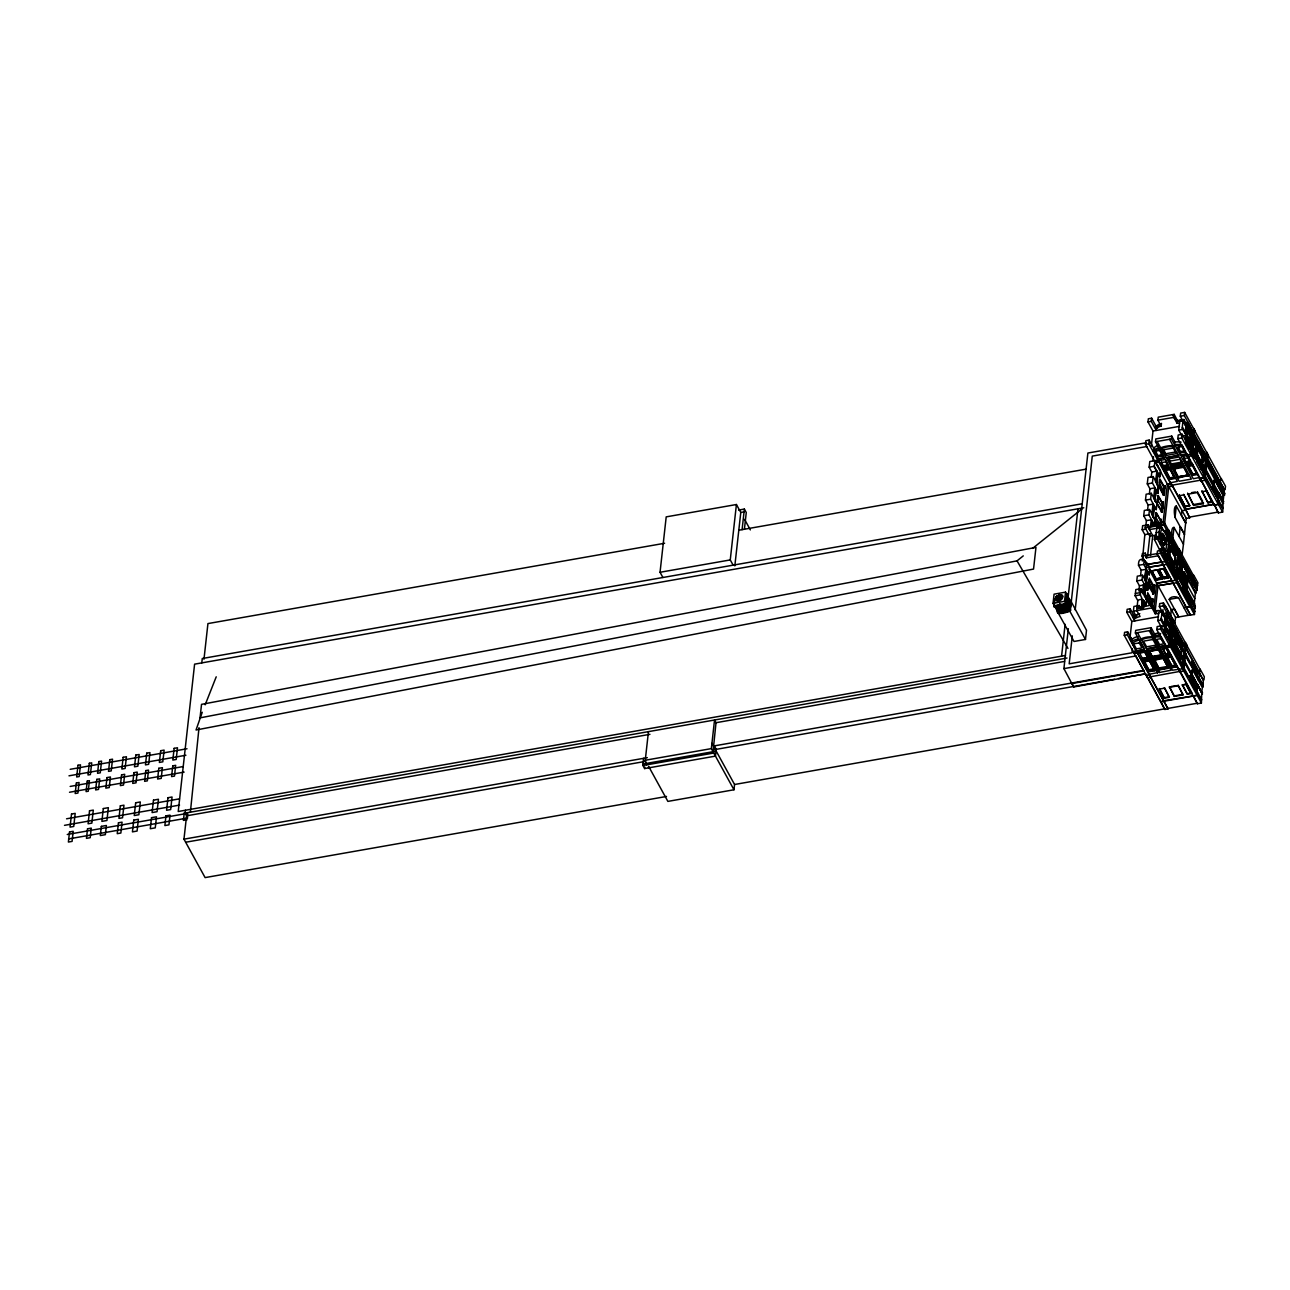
<?xml version="1.0" encoding="UTF-8"?>
<svg xmlns="http://www.w3.org/2000/svg" width="1290" height="1290" viewBox="0 0 1290 1290"><rect width="100%" height="100%" fill="white"/><g stroke="black" fill="none" stroke-linecap="round" stroke-linejoin="round"><path stroke-width="1.5" d="M1163.499 539.881L1162.838 535.334L1163.532 540.091M648.483 767.889L648.644 766.389L667.881 801.396L733.978 789.77L713.757 753.038L714.305 745.894L716.208 749.345L715.45 756.117L644.629 768.566L642.952 765.486L643.484 758.343M1184.01 422.991L1187.784 422.33A17.189 5.434 80 0 0 1186.913 425.249L1186.768 426.522M190.372 812.2L199.015 727.689M184.276 812.652L183.422 820.392L187.098 819.747M666.495 796.462L205.11 877.603L183.97 839.161L186.566 815.828L185.083 813.119L185.405 810.249M201.788 662.899L202.272 658.513L1082.197 503.761M203.981 659.222L207.932 623.586L664.608 543.267M187.324 817.812L187.743 813.926M662.915 577.501L660.045 572.276L666.204 516.871L736.413 504.519L740.783 512.452L734.832 565.875M646.79 764.825L645.258 760.245L648.451 731.64M644.629 768.566L644.807 767.066M733.139 565.149L730.253 559.925L736.413 504.519M711.354 748.619L714.531 720.014L716.014 722.706L713.048 751.699L711.354 748.619L645.258 760.245M742.089 529.642L744.362 509.066L738.573 510.098M744.427 529.142L746.265 512.517L744.362 509.066M733.978 789.77L734.558 784.497L715.321 749.506L1114.608 679.282M1054.365 605.72L1053.059 603.349L1054.075 594.174L1065.54 592.158L1066.846 594.529M1065.766 604.155L1067.523 594.013L1066.653 604.494L1053.995 606.719L1054.607 598.479M1053.995 606.719L1054.656 600.753M1056.075 606.106L1058.977 611.637L1060.815 611.315L1058.058 605.3M1057.51 612.734C1090.066 603.107 1051.576 621.522 1057.945 608.896M1058.171 609.219L1057.736 613.121L1058.348 609.074M1146.278 442.76L1087.889 453.032L1070.232 611.154L1058.123 613.282L1058.542 609.541M1058.364 613.234L1074.022 641.469L1085.487 639.453L1086.503 630.278L1071.264 601.785M1058.977 611.637L1056.22 605.623L1056.123 606.461L1057.977 606.139M1057.994 609.59L1059.364 608.283M1060.815 611.315L1059.009 607.026M1061.251 607.945L1061.122 609.041L1062.46 608.799L1060.67 604.22M1062.073 605.381L1062.17 604.542L1059.445 605.026L1062.17 610.976L1064.895 610.493L1062.073 605.381L1059.348 605.849L1062.17 610.976M1053.801 605.816L1065.814 603.704L1064.524 601.334L1065.54 592.158M1068.168 609.928L1065.459 603.978L1068.168 609.928L1066.33 610.251L1063.379 604.817M1065.411 607.219L1065.282 608.316L1066.765 606.977M1066.024 604.607L1069.426 610.251L1057.961 612.266L1054.607 606.155M1066.266 602.317L1067.765 594.464M1066.653 604.494L1067.523 594.013M1066.33 610.251L1063.605 604.301M1061.573 656.159L1065.121 624.296M1067.62 602.075L1067.717 601.253M1067.991 598.415L1077.956 508.808M1066.25 597.754L1069.845 604.317L1068.991 604.478L1069.152 603.043L1067.33 603.365M1054.962 605.8L1057.832 611.025L1069.297 609.009L1066.572 602.349M1069.378 610.638L1070.442 601.076L1067.088 594.964M1069.829 611.218L1085.487 639.453M1070.055 609.186L1070.877 601.85M1069.99 610.96L1071.216 600.495L1067.62 601.124M1150.277 659.432L1157.501 672.816L1150.277 659.432L1141.973 661.093L1168.031 708.903L1164.918 709.452L1145.746 673.799L1073.667 686.99L1063.911 668.623L1068.346 628.698M1072.296 635.873L1069.184 663.834L1131.991 652.788L1132.427 648.87M1075.183 609.912L1092.275 456.112L1146.842 446.517M1073.667 686.99L1071.829 683.023M1164.918 709.452L1124.251 635.325L1124.59 632.342L1127.637 631.81L1131.927 639.614L1131.636 642.081L1141.521 660.287L1149.809 658.835L1145.472 650.708L1134.071 653.417L1133.217 651.611L1136.248 651.079M1130.008 637.808L1131.83 621.425L1126.815 612.315L1127.154 609.315L1130.185 608.783L1134.894 617.346A11.675 7.53 6.3 0 1 1136.039 616.362M1158.952 460.756L1158.839 461.804L1155.308 462.417L1145.488 444.341L1145.891 440.68L1149.197 440.1L1153.76 448.404L1153.47 451.016L1163.548 469.608L1170.159 468.254L1163.548 469.608M1151.325 446.05L1153.002 431.021L1147.987 421.911L1148.342 418.782L1151.631 418.202L1157.001 427.974M1168.031 708.903L1127.299 634.793L1127.637 631.81M1134.861 620.893L1129.863 611.766L1130.185 608.783M1158.839 461.804L1158.065 459.159L1164.483 457.837L1157.856 458.998L1157.743 460.046L1148.777 443.76L1149.197 440.1M1156.292 430.441L1151.277 421.33L1151.631 418.202M1142.311 561.005L1144.843 534.624L1142.182 529.771L1142.634 525.691L1148.423 524.901L1149.438 529.61L1161.597 527.465M1145.746 526.578L1146.407 520.628L1143.73 515.774L1144.327 510.437L1149.487 509.534L1155.163 519.854C1154.953 534.512 1152.196 514.452 1152.196 526.304L1152.486 522.369M1147.568 510.131L1148.148 504.987L1145.472 500.133L1146.133 494.231L1151.277 493.328L1160.79 510.469M1149.374 493.925L1149.938 488.749L1147.278 483.895L1147.987 477.477L1153.147 476.574L1162.854 493.989M1151.228 477.171L1151.809 472.011L1149.148 467.157L1149.761 461.53L1157.952 460.191M1136.071 616.104L1133.394 611.25L1133.926 606.445L1139.167 605.526L1141.053 608.961M1138.86 590.965L1139.441 585.773L1136.764 580.919L1137.296 576.195L1142.521 575.275L1148.213 585.596C1147.665 602.14 1142.618 568.793 1143.053 593.851M1140.57 575.598L1141.166 570.164L1138.506 565.31C1137.941 552.765 1150.164 563.133 1149.938 569.987L1149.019 574.792L1146.004 569.309L1144.794 580.194L1149.422 588.192M1130.556 640.727L1130.895 637.744M1133.12 617.7L1133.458 614.717M1146.649 564.568L1142.069 556.071L1142.327 553.684L1145.278 553.152L1146.294 557.877L1158.452 555.732L1190.525 615.185L1157.13 553.813L1157.452 551.024L1160.79 550.427L1165.386 558.796L1165.063 561.65L1160.484 553.216L1160.79 550.427M1156.227 535.044L1149.809 536.172L1145.214 527.803L1145.472 525.417M1153.083 460.578L1153.502 456.708M1136.99 607.735L1137.796 600.543M1164.451 458.031L1155.501 441.744L1155.808 438.939L1171.755 436.133L1175.013 442.067L1174.722 444.679A11.481 7.401 6.3 0 1 1182.027 445.098L1186.042 452.419M1155.921 429.78A9.256 5.966 6.3 0 1 1161.161 426.103L1157.904 420.169L1158.243 417.17L1174.174 414.364L1177.786 421.314A9.014 5.821 6.3 0 1 1181.672 421.25M1133.184 651.821L1144.343 649.338L1135.394 633.051L1135.684 630.391L1151.115 627.682L1154.518 633.874L1154.244 636.341A11.126 7.079 6.2 0 1 1160.919 636.438L1192.395 693.697M1140.038 592.658L1140.473 588.756L1143.311 593.577L1144.311 584.596M1154.566 525.207L1148.89 514.871L1149.487 509.534M1154.227 506.712L1153.067 517.032L1154.227 506.712L1156.308 509.55L1150.632 499.214L1151.277 493.328M1156.017 490.49L1154.873 500.826L1156.017 490.49L1158.114 493.328L1152.421 482.992L1153.147 476.574M1159.968 476.639L1154.292 466.303L1154.921 460.611L1160.613 470.866L1159.968 476.639L1157.872 473.801L1156.743 484.072L1157.872 473.801M1138.812 608.719L1139.167 605.526M1140.344 594.835L1141.037 588.659L1135.813 589.578L1135.119 595.754L1140.344 594.835C1150.47 618.507 1146.246 594.142 1137.78 600.608L1135.119 595.69M1147.681 590.32L1142.005 580L1142.521 575.275M1149.422 574.711L1143.73 564.391L1144.262 559.667M1157.178 441.454L1166.128 457.74L1178.496 455.37L1166.128 457.74M1134.071 653.417L1137.135 652.692M1146.294 557.877L1145.278 553.152M1150.535 555.555L1152.744 535.64L1148.164 527.288L1148.423 524.901M1155.308 462.417L1158.613 461.643L1170.659 483.557L1170.772 482.508M1137.474 632.681L1146.439 648.967L1158.194 646.709L1146.439 648.967M1136.232 651.273L1144.343 649.338M1161.161 426.103L1161.468 423.362M1158.194 455.435L1162.435 454.693L1162.29 456.128L1158.033 456.87L1155.888 451.242M1141.473 608.719L1142.472 599.721M1144.053 584.951L1144.681 585.66M1150.358 527.707L1151.228 519.773L1154.244 525.256L1155.163 519.854M1154.84 519.918L1151.825 514.436L1152.97 504.132L1155.985 509.598M1156.308 509.55L1156.953 503.664L1153.631 498.23L1154.776 487.91L1157.791 493.377M1158.501 486.959L1155.485 481.476L1156.953 471.156M1141.553 608.622L1142.295 601.285M1147.584 556.071L1150.067 533.77M1157.582 465.464L1157.678 466.19M1162.29 456.128L1159.355 449.081L1161.677 453.29M1146.923 564.52L1146.407 569.245L1141.166 570.164M1158.613 461.643L1158.743 460.611L1165.322 459.45L1169.304 466.932L1162.709 468.093M1143.327 608.267L1144.182 600.576M1139.522 652.853L1144.778 652.24L1147.729 657.626L1142.44 658.545L1139.522 652.853L1144.811 651.918L1147.729 657.626M1157.84 499.117L1156.63 502.906L1162.419 511.84M1157.63 493.409L1158.339 486.991L1156.743 484.072M1159.484 476.719L1159.92 472.866M1149.471 605.042L1146.149 598.995L1146.487 595.899L1151.47 604.978M1147.278 590.401L1148.213 585.596M1148.148 581.661L1147.761 585.176L1153.55 594.11L1154.631 585.096L1153.55 584.886C1151.164 597.528 1154.534 596.222 1154.421 584.725M1149.019 574.792L1149.938 569.987M1159.517 523.934L1155.372 516.371L1155.775 512.694L1161.323 521.66L1156.34 512.598L1155.518 519.951L1157.178 522.966M1158.114 493.328L1158.339 486.991M1164.08 491.925L1159.097 482.847L1159.484 479.267L1164.483 488.346M1146.036 605.171L1146.713 598.979L1141.037 588.659M1157.42 502.761L1158.243 495.473L1163.225 504.551L1157.436 495.618M1151.18 606.397L1147.02 598.85L1147.713 592.658L1152.696 601.737L1151.664 601.914L1147.503 594.351M1148.552 585.031L1149.342 578.001L1154.324 587.079L1153.212 587.273L1149.051 579.71M1164.37 552.233L1161.048 552.652L1154.389 539.397L1154.647 537.027L1157.598 536.511L1158.968 538.994A21.398 6.756 80 0 1 1160.274 527.207L1159.146 522.627L1156.195 523.143L1157.323 527.723A21.398 6.756 80 0 0 1155.953 537.091M1151.712 570.938L1157.195 569.664L1162.145 579.065L1156.711 580.016L1151.712 570.938L1157.162 569.987L1162.145 579.065M1167.74 466.045L1165.628 460.707L1167.74 466.045L1163.499 466.787L1161.371 461.465M1142.44 658.545L1147.761 657.287M1166.225 453.645L1176.561 451.822L1176.351 453.645L1166.031 455.467L1163.919 449.436M1162.532 548.315L1157.34 538.881L1157.598 536.511M1145.472 650.708L1149.809 658.835M1144.343 661.835L1149.455 660.432L1154.76 670.719L1149.713 671.606L1144.343 661.835L1149.39 660.948L1154.76 670.719M1135.942 655.949L1143.795 670.865L1071.764 683.539M1159.92 524.998L1161.258 519.402L1161.048 523.418M1161.387 511.808L1163.209 501.794L1162.322 512.066L1161.387 511.808L1162.322 512.066M1164.193 495.166L1163.274 494.925L1164.289 485.75L1165.209 485.991L1164.241 495.408L1159.258 486.33L1160.049 479.171L1165.031 488.249M1169.514 439.277L1178.463 455.563M1151.196 605.929L1151.954 599.108L1152.841 598.963L1151.986 607.88L1155.243 613.814A10.288 6.644 6.3 0 1 1158.839 613.572M1160.339 523.547L1160.532 519.531M1161.597 512.194L1162.484 501.923M1163.467 495.296L1164.289 485.75M1151.406 606.316L1151.954 599.108M1152.776 593.981L1153.55 584.886M1166.805 530.271L1163.467 530.867L1160.323 525.143L1160.613 522.498L1163.967 521.902L1168.563 530.271L1168.256 532.98L1163.677 524.562L1163.967 521.902M1160.645 524.869L1161.258 519.402M1162.113 511.678L1163.209 501.794M1165.015 485.621L1163.274 494.925M1149.229 630.616L1158.178 646.903M1152.083 605.784L1152.841 598.963M1154.953 579.194C1197.217 571.438 1126.331 584.434 1168.611 577.194M1151.567 658.513L1147.229 650.402L1151.567 658.513L1163.37 656.255L1151.583 658.319M1155.163 579.565L1155.018 578.597M1187.574 455.725L1186.687 454.128L1180.398 455.225L1171.449 438.939L1171.755 436.133M1179.624 423.072A8.788 5.66 6.3 0 0 1177.109 423.297L1173.836 417.363L1174.174 414.364M1171.481 465.384L1169.353 459.724L1171.481 465.384L1181.801 463.578L1181.979 462.078L1171.643 463.884M1151.115 627.682L1150.599 630.375L1135.394 633.051M1150.68 677.25L1147.471 677.798L1146.133 675.122M1156.711 580.016L1151.76 570.615M1163.016 523.305L1167.369 484.137L1170.901 483.508M1153.76 609.09L1156.646 583.144L1171.981 580.822M1149.39 651.385L1158.565 649.386L1161.5 655.191L1152.373 656.803L1149.39 651.385L1158.517 649.773L1161.5 655.191M1169.756 469.721L1165.515 470.479L1170.385 479.316L1174.626 478.574L1169.869 468.818L1167.031 469.318M1159.049 569.648L1163.499 568.422L1168.434 577.952L1164.032 578.726L1159.049 569.648L1163.451 568.874L1168.434 577.952M1163.306 539.817L1162.355 540.204L1163.354 540.075M1169.208 478.896L1169.062 477.993L1174.351 477.058L1174.497 477.961L1169.208 478.896L1174.722 477.655L1169.869 468.818M1148.148 669.849L1153.76 668.865M1164.386 525.788L1168.74 486.62L1172.271 485.991M1171.094 466.625L1183.349 464.287L1171.094 466.625L1167.095 459.143L1179.334 456.982L1183.317 464.481M1155.114 611.67L1158.001 585.628L1176.931 582.741L1177.254 579.823L1175.335 577.436L1177.609 556.216L1179.608 558.651L1178.528 562.763M1176.351 453.645L1173.271 448.049L1173.465 446.227M1155.243 613.814L1155.566 610.815A10.288 6.644 6.3 0 1 1162.79 611.186M1162.983 543.945L1163.145 542.51M1163.741 537.172L1163.87 535.995M1170.385 479.316L1165.612 469.56M1138.909 607.751L1152.357 604.817L1155.888 612.008A12.948 8.353 6.3 0 1 1156.614 611.96M1159.468 549.798L1162.403 549.443L1190.67 600.076L1162.919 548.25L1159.581 548.831M1167.756 537.495L1164.87 530.706L1167.756 537.559M1171.933 467.947L1184.172 465.787L1171.933 467.947L1179.125 481.235L1191.347 479.09L1184.172 465.787M1177.109 423.297L1177.431 420.298M1149.713 671.606L1144.407 661.318M1170.885 483.702L1167.353 484.331L1168.708 486.814L1172.239 486.185L1170.998 482.67M1152.002 659.319L1159.242 672.509L1171.062 670.236L1163.806 657.062L1152.002 659.319L1159.242 672.509M1152.373 656.803L1149.438 650.999M1165.386 558.796L1163.532 556.216L1163.967 552.313M1168.756 540.188L1169.546 538.656L1166.047 533.641L1166.418 530.351L1192.702 578.178L1192.347 581.468L1197.281 588.933L1197.12 590.417L1182.317 563.972L1181.592 570.47M1163.145 564.988L1147.874 567.342L1166.821 564.343L1167.144 561.424L1165.08 558.78M1188.413 475.51L1178.657 477.864L1173.787 469.028L1177.738 467.69M1196.894 460.933L1218.695 500.568L1218.276 504.277L1214.261 504.987L1201.135 480.09L1172.126 485.185L1185.252 510.082M1172.239 486.185L1163.58 469.415M1186.058 465.464L1192.589 464.319L1186.058 465.464L1193.25 478.751L1199.797 477.413L1199.668 478.461L1177.802 438.665L1178.205 435.004L1182.22 434.295L1204.102 474.027M1186.752 435.359L1182.011 436.052L1178.737 430.134L1179.85 420.234L1183.865 419.524L1192.815 435.81L1192.637 437.375M1182.156 419.605L1180.286 416.219L1180.64 413.09L1184.655 412.397L1206.537 452.193L1206.182 455.386M1156.807 629.601L1157.146 626.618L1160.903 625.956L1160.581 628.94L1201.393 703.034L1197.394 703.743L1156.807 629.601L1160.581 628.94M1182.446 668.801L1182.801 665.688L1157.823 620.603L1158.743 612.202L1162.516 611.541L1176.464 636.921L1177.093 631.31L1166.644 612.943L1163.193 613.54A17.06 5.386 80 0 0 1162.935 614.105M1163.193 613.54L1159.371 606.574L1159.71 603.591L1163.467 602.93L1185.349 642.726L1185.01 645.79L1163.129 605.913L1163.467 602.93M1164.983 558.86L1165.418 554.942M1167.353 537.559L1165.547 553.813L1167.595 556.2L1166.402 561.424L1194.782 611.444L1194.443 614.491L1188.074 615.362L1178.56 597.738L1169.192 599.382L1178.721 616.943L1174.529 609.09L1171.223 609.67L1170.756 615.346M1167.498 536.285L1168.031 532.963M1165.821 554.942L1162.919 548.25M1168.418 668.317L1163.112 658.029L1168.418 668.317L1159.774 669.832L1154.405 660.077L1159.662 658.642M1166.821 564.343L1165.305 561.601L1165.628 558.683M1166.192 553.636L1165.418 555.023M1169.401 540.075L1168.143 536.108M1169.901 535.495L1168.498 532.947L1168.821 530.093L1170.224 532.641L1168.917 538.769M1174.497 477.961L1169.062 477.993M1164.032 578.726L1159.097 569.196M1166.579 561.585L1175.642 577.452L1175.335 580.307L1166.579 564.31L1166.902 561.456M1167.224 557.506L1170.207 532.786M1160.984 618.878L1162.371 612.75L1176.335 638.147L1175.658 644.145L1160.984 618.878L1175.496 645.274L1174.819 651.273L1170.998 645.435M1196.814 453.032L1191.331 444.179L1192.073 437.471L1192.96 439.084L1192.218 445.792L1182.22 427.925L1182.962 421.217L1197.555 446.324L1196.814 453.032L1192.718 447.066L1193.895 442.067L1192.589 447.307M1161.71 618.749L1161.581 619.958L1157.823 620.603M1162.371 612.75L1162.516 611.541M1177.335 477.058C1212.342 470.705 1153.437 481.396 1188.59 475.478M1218.276 504.277L1181.801 437.955L1182.22 434.295M1196.104 459.466L1196.636 454.66L1182.22 427.925M1183.688 421.088L1183.865 419.524M1225.129 489.539L1225.5 486.217L1221.291 478.558L1220.195 482.009L1224.404 489.668L1184.301 415.525L1184.655 412.397M1160.968 627.698A15.932 5.031 80 0 1 1161.064 626.634L1164.112 626.005L1160.855 620.087M1162.629 612.508L1162.967 609.525M1177.544 477.429L1177.383 476.526M1181.801 463.578L1179.673 457.902M1170.756 540.703L1176.319 551.024L1176.432 547.96L1175.658 547.686L1175.625 550.282M1180.398 455.225L1186.864 453.903L1190.976 461.385M1184.736 452.177L1181.817 445.195L1184.736 452.177L1180.656 452.887L1178.496 447.324M1173.819 573.486L1168.676 563.037L1173.497 573.55M1165.725 645.581L1159.565 646.661L1169.675 645.274L1169.804 636.357L1171.562 637.873L1171.707 633.051L1174.513 638.163L1174.561 642.759L1175.077 638.066L1172.255 632.938M1168.837 564.407L1168.982 562.988M1169.482 558.538L1174.464 567.616L1169.482 558.538L1169.482 555.651L1174.803 564.665L1167.547 551.475M1170.498 545.847L1170.207 548.492L1175.561 557.78L1168.305 544.574M1178.657 477.864L1173.852 468.367M1158.049 668.107L1167.789 666.366M1174.029 527.433L1172.61 540.139A10.175 3.209 80 0 1 1174.029 527.433L1183.446 544.251L1182.075 555.151M1184.381 534.334L1175.045 517.355L1176.303 506.019L1185.639 523.014L1183.446 544.251M1182.962 421.217L1187.235 428.199A18.802 5.934 80 0 0 1186.494 434.891M1159.774 669.832L1154.469 659.545M1161.064 626.634L1164.499 626.037A15.932 5.031 80 0 0 1164.548 633.213L1165.063 634.954A11.384 3.596 80 0 1 1164.918 627.488L1165.322 627.408A11.384 3.596 80 0 0 1165.467 634.89M1186.752 426.668L1187.784 422.33L1188.38 423.41A10.385 3.273 80 0 0 1187.429 426.297M1185.397 506.873L1179.334 495.054L1185.397 506.873L1189.719 505.47L1183.575 494.312L1189.638 506.132M1183.785 458.579L1183.914 457.402L1186.107 462.82L1190.202 462.094L1187.864 457.853L1183.785 458.579L1186.107 462.82M1185.687 441.261L1185.704 441.196A19.689 6.224 80 0 1 1185.752 434.924M1186.607 432.295L1186.316 436.52L1185.704 435.407M1165.789 654.449L1162.887 648.467L1165.789 654.449L1169.046 653.288L1166.095 647.903L1168.982 653.885M1188.332 476.155L1183.543 466.657L1187.606 474.043M1188.187 424.716L1187.88 427.571L1191.138 433.504L1191.46 430.65L1188.187 424.716L1187.074 424.91L1190.331 430.844L1191.46 430.65M1186.8 438.81L1186.381 442.647L1189.461 448.259L1189.88 444.421L1186.236 438.906L1189.88 444.421M1190.235 441.632L1187.01 435.746L1187.606 430.344L1190.831 436.23L1189.445 441.777L1190.041 436.375L1187.622 431.957M1164.322 698.164L1159.388 688.586L1164.322 698.164L1169.353 697.277L1164.435 687.699L1169.353 697.277M1173.4 572.147L1173.642 570.003L1173.142 572.599M1174.287 567.132L1175.658 552.636L1174.142 567.665M1175.658 547.686L1175.964 549.798M1191.767 463.046L1185.236 464.19L1191.783 462.852L1198.894 475.768M1173.61 572.518L1173.158 570.083M1191.799 455.822L1187.461 456.644L1186.864 453.903M1174.464 567.616L1175.093 552.733M1164.757 656.191L1171.062 654.901L1164.757 656.191L1160.436 648.08L1170.562 646.871L1170.03 642.146M1187.461 456.644L1187.751 455.499M1179.237 536.592L1180.173 526.675M1177.754 554.942C1177.593 547.976 1181.334 554.781 1179.125 557.425L1169.788 540.446M1175.754 573.599L1175.642 577.452M1175.964 572.454L1177.77 556.248M1177.915 554.91L1178.286 551.62M1176.077 573.599L1167.353 556.312M1178.012 556.216L1169.546 538.656M1169.966 532.818L1178.818 548.927L1178.512 551.636L1169.675 535.479M1176.931 582.741L1175.561 580.258L1175.899 577.34M1178.254 556.167L1178.399 554.764M1178.754 551.604L1179.076 548.75L1180.431 551.233L1180.124 554.087M1167.353 657.803L1170.998 656.771L1176.319 666.93L1172.723 667.559L1167.353 657.803L1170.949 657.158L1176.319 666.93M1170.611 629.165L1169.933 635.164L1170.82 634.954M1172.578 619.184L1171.465 627.827M1181.527 573.792L1177.496 566.52L1177.98 562.101L1177.093 562.247M1191.38 442.26L1191.912 437.503L1187.235 428.199M1170.094 635.131L1171.481 629.068M1171.514 622.377L1170.901 627.924L1175.448 634.793L1175.754 632.052L1172.223 626.908L1175.754 632.052M1192.25 435.907L1192.686 431.973L1193.847 437.391L1192.089 435.939L1193.782 428.522L1194.669 430.118L1192.976 437.536M1176.609 580L1177.818 574.776L1176.448 572.292M1177.335 574.921L1177.964 569.164L1177.818 574.776M1169.514 645.29L1169.869 642.178M1170.514 636.309L1170.675 634.97M1171.32 629.101L1171.465 627.762M1177.125 576.082L1177.254 579.823M1178.463 564.73L1179.125 558.731M1179.286 557.393L1179.64 554.103M1191.718 445.711L1191.896 444.082L1182.93 427.796M1193.25 431.811L1193.605 428.667M1171.626 629.568L1173.497 620.538M1173.126 623.844L1172.61 618.926M1177.012 579.871L1176.69 582.774L1189.928 606.768L1183.865 607.703L1186.623 606.961M1177.431 576.082L1177.576 574.889L1190.799 598.947L1189.928 606.768M1179.366 558.699L1179.528 557.28L1197.281 588.933M1180.414 551.362L1179.882 554.12L1197.313 585.837L1196.959 588.998M1192.928 445.663L1190.912 454.274L1191.799 455.886L1192.218 452.032L1190.622 450.549L1191.154 445.808L1191.508 452.161M1192.057 445.808L1194.201 436.568L1196.846 440.745C1197.104 446.082 1192.847 438.342 1194.524 436.504M1197.539 685.135L1198.345 684.99L1197.313 686.409L1197.185 695.375L1160.71 701.792L1163.757 701.131M1170.917 643.758L1170.852 637.937L1171.739 637.631L1174.561 642.759M1170.998 636.679L1171.643 630.81L1170.756 629.197M1171.917 629.649L1172.4 623.973M1179.608 558.651L1179.77 557.248M1171.175 637.728L1171.53 634.599M1155.324 462.223L1186.316 518.419L1189.686 517.838L1185.591 509.195M1171.417 637.841L1171.546 636.647M1172.352 629.439L1171.643 630.81M1172.965 623.812L1173.303 620.829M1191.638 455.838L1192.057 452.129M1193.524 438.987L1193.701 437.423L1197.733 444.76L1193.782 439.019M1194.137 433.408L1194.492 430.279M1172.868 626.795L1170.82 636.776L1171.707 636.551M1159.146 522.627L1180.624 560.892L1178.415 577.227L1179.221 569.987M1179.624 566.375L1180.221 560.957M1193.669 505.422L1187.639 493.344L1193.669 505.422L1203.36 503.713L1203.457 502.81L1193.766 504.503M1173.997 649.273L1171.207 644.226L1171.53 641.291L1174.319 646.355L1173.997 649.273L1173.836 646.435L1171.062 641.372L1170.417 646.838L1166.644 647.499M1192.621 453.612C1191.492 446.13 1197.007 456.063 1194.701 457.902M1185.639 523.014L1186.316 518.419M1192.218 465.771L1188.138 466.496L1192.992 475.333L1197.088 474.623L1192.331 464.803M1174.803 623.022L1175.577 617.491L1148.761 568.809M1182.446 572.389L1182.559 573.615L1180.382 573.873L1182.027 573.889L1182.366 570.873L1180.834 569.954M1171.481 655.9L1165.209 656.997L1172.449 670.187L1182.608 668.784L1182.22 665.85M1180.947 581.967A23.01 7.272 80 0 1 1180.753 574.405A23.01 7.272 80 0 0 1181.011 581.951L1180.108 580.29L1180.85 573.26M1182.237 570.631L1181.076 570.599L1181.914 564.036M1191.67 474.526L1196.798 473.624M1191.879 474.913L1191.734 474.01M1171.03 665.817L1175.738 664.963M1181.414 572.099L1180.108 580.29M1181.43 573.695L1181.93 569.277L1177.98 562.101M1193.266 442.18L1195.588 446.421L1195.685 451.194L1196.233 446.308L1193.895 442.067M1181.753 573.647L1182.14 570.261L1181.092 570.438M1196.298 442.825L1196.523 440.793L1194.201 436.568M1174.384 696.39L1169.449 686.812L1174.384 696.39L1183.027 694.875L1178.109 685.296L1183.027 694.875M1181.253 574.034L1182.285 573.856L1182.317 571.325M1195.556 457.998L1195.911 454.79L1191.879 447.437M1196.088 453.161L1196.83 446.453L1192.799 439.116M1197.007 444.889L1197.459 440.89L1188.38 423.41M1174.271 651.369L1174.932 645.371L1164.918 627.488M1175.158 642.259L1175.609 638.26L1166.225 620.248A11.723 3.709 80 0 0 1165.563 626.247L1164.741 624.763A18.431 5.821 80 0 1 1165.418 618.765L1161.661 612.879M1175.738 637.05L1176.367 631.439M1172.723 667.559L1167.386 657.4M1189.686 517.838L1185.558 509.405L1214.18 504.358L1218.292 512.872L1222.63 512.098L1223.065 508.131L1205.682 478.364M1197.733 444.76L1197.459 440.89M1175.899 644.645L1177.012 639.372L1203.199 686.78L1184.897 655.159L1185.913 653.724L1183.672 651.466L1184.285 645.838M1176.625 636.405L1177.044 632.664L1203.248 680.072L1203.199 686.78M1184.784 586.821L1185.978 576.13L1183.801 572.163L1182.608 582.919L1186.977 588.579L1185.849 588.772L1195.33 606.413C1195.475 613.282 1184.833 586.708 1195.185 607.8M1223.065 508.131L1222.872 503.568L1218.663 495.924L1219.566 494.038L1218.679 494.247L1196.894 454.628L1197.459 449.597M1219.776 485.895L1219.582 487.588L1224.516 495.118L1224.694 493.425L1197.813 446.34L1198.974 442.212C1195.314 446.292 1204.36 448.227 1203.086 455.563M1184.285 584.193L1183.494 578.42L1183.011 582.854L1184.123 585.676M1184.139 573.292L1184.688 580.178L1185.139 576.066L1183.656 573.373L1185.623 575.985L1185.171 580.097M1176.399 648.338L1202.409 693.972L1176.335 645.371L1177.012 639.372M1177.141 638.163L1177.77 632.535M1200.813 468.689L1196.765 461.32L1196.717 456.241L1203.909 469.35L1204.795 469.254L1204.263 467.69M1201.442 462.272L1197.394 454.902L1197.636 447.92L1206.36 463.529M1176.367 646.096L1176.899 641.42L1181.898 650.515L1181.382 655.207L1175.738 646.209M1178.173 636.792L1182.35 644.371L1182.253 647.257L1177.254 638.163L1177.335 635.277M1201.619 470.157C1203.828 467.964 1195.669 452.806 1196.765 461.32M1202.248 463.755C1205.634 460.594 1196.217 441.325 1197.394 454.902M1184.51 585.596L1185.01 581.177L1183.494 578.42M1197.007 474.01L1191.944 474.381M1185.913 586.628L1187.09 575.921L1185.978 576.13M1186.058 586.982L1186.445 583.419L1194.798 598.592M1186.977 588.579L1188.171 577.872L1187.09 575.921M1180.592 656.642L1179.915 661.141L1180.189 656.723M1180.689 654.224L1181.479 648.628M1181.35 646.355L1182.204 642.114L1181.737 646.274M1201.038 469.044L1201.99 465.432L1201.812 469.318M1201.764 462.626L1202.925 456.999L1202.522 462.9M1202.651 454.531L1203.57 451.242L1203.425 454.806M1179.915 661.141L1180.366 657.045M1181.527 646.677L1181.801 642.178M1201.957 463.013L1202.377 457.095M1202.861 454.902L1203.78 451.629M1201.603 468.947L1201.99 465.432M1202.312 462.529L1202.925 456.999M1203.215 454.435L1203.57 451.242M1180.624 661.98L1180.979 658.722L1175.98 649.628L1175.142 652.966M1182.253 647.257L1182.591 644.323L1177.576 635.228M1204.07 469.383L1205.424 471.866L1205.037 480.299L1200.877 481.025L1199.603 477.639M1180.108 671.364L1183.962 671.268M1182.059 665.882L1182.898 659.851M1182.865 658.674L1184.559 651.24M1203.377 474.156L1204.07 469.318M1204.102 467.722L1205.715 460.933L1205.457 455.451L1198.265 442.341M1188.074 615.362L1175.577 617.491M1183.591 658.481L1183.446 659.819L1176.335 645.371M1184.252 652.611L1177.254 638.163M1208.021 502.89L1201.957 491.087L1208.021 502.89L1212.1 502.181L1206.037 490.361L1212.1 502.181M1203.683 477.816L1204.102 473.962M1204.634 469.286L1204.828 467.528L1196.894 454.628M1205.553 460.949L1205.747 459.256M1188.155 676.944L1183.43 668.365L1184.091 662.351L1184.978 662.27L1183.027 658.593M1185.655 648.386L1186.526 648.241L1185.171 645.758L1185.542 642.436L1186.897 644.919L1186.365 648.257L1203.248 680.072M1194.782 611.444L1189.832 604.059L1190.267 600.14M1190.331 598.899L1190.976 600.14M1192.121 582.757L1197.12 590.417M1205.199 480.267L1203.844 477.784L1204.263 473.93M1206.537 452.193L1205.457 455.515L1206.972 457.966L1206.553 461.836M1184.236 661.157L1184.897 655.159L1184.817 662.302M1185.655 648.322L1185.026 653.949L1185.913 653.724M1194.443 614.491L1190.235 606.848L1190.573 603.801M1192.911 582.757L1193.073 581.29M1197.636 585.773L1193.427 578.113L1193.75 575.211L1197.958 582.854L1197.313 585.837M1207.085 463.416L1206.198 463.497L1205.682 469.657M1206.376 461.933L1207.698 457.837M1184.252 662.334L1184.317 668.139L1182.946 665.656M1185.188 653.917L1185.816 648.354M1204.908 476.542L1206.15 471.737M1206.36 463.465L1206.343 469.979L1204.989 467.496M1182.333 685.054L1185.978 684.039L1190.928 693.488L1187.316 694.117L1182.333 685.054L1185.945 684.426L1190.928 693.488M1183.817 671.284L1184.317 668.139M1205.989 471.769L1206.343 469.979M1206.924 463.432L1205.908 459.224M1207.537 457.869L1208.069 454.515L1206.698 452.032M1187.977 579.758L1195.395 593.239L1194.201 603.946L1195.33 606.413M1195.395 593.239L1196.314 590.546M1194.459 611.508L1194.862 607.864M1187.316 694.117L1182.382 684.668M1202.409 693.972L1191.944 674.541L1192.476 669.736L1202.328 687.506L1201.716 692.343L1202.554 692.649M1214.551 479.816L1214.051 484.314A4.241 1.338 80 0 1 1214.551 479.816L1223.033 495.247L1222.694 499.714L1223.194 495.215L1206.198 463.497M1218.292 512.872L1214.196 504.164M1163.886 700.728L1197.039 695.278L1197.378 692.279L1184.156 668.236M1214.261 504.987L1199.636 477.445L1200.877 481.025M1198.12 679.862L1198.426 677.911M1222.34 508.26L1218.131 500.601L1218.502 495.876L1205.279 471.834M1218.679 494.247L1218.824 492.99M1206.827 457.918L1220.05 481.976L1219.421 487.556M1198.845 679.088L1185.752 653.82M1219.405 494.135L1218.502 495.876M1222.63 512.098L1218.421 504.454L1218.857 500.472M1197.394 703.743L1193.25 695.568M1201.393 703.034L1201.683 694.101M1222.872 503.568L1223.791 495.247M1223.984 493.538L1224.404 489.668M1203.957 679.943L1204.312 676.75L1200.103 669.107L1199.039 672.413M1144.601 580.226L1146.375 564.617L1161.677 561.924M1141.666 607.364L1142.537 599.769L1142.247 601.737M1143.392 608.251L1144.037 602.511M1145.585 605.236L1145.875 602.962M1186.252 427.2L1186.155 427.619A23.607 7.466 80 0 0 1185.639 431.424M202.24 712.274L196.032 730.011L1033.548 569.067L1035.967 547.395L201.53 704.356L200.031 717.869L1017.036 560.86L1023.26 555.877M205.174 704.808L216.22 676.815M1056.3 596.915C1055.446 610.428 1071.135 588.643 1056.3 596.915A4.015 1.516 38 0 1 1058.171 596.109A4.015 2.451 -70.4 0 1 1061.38 595.125M1032.581 548.411L1082.358 508.582M66.564 818.795L179.455 798.849M1147.987 421.911L1151.277 421.33M1157.904 420.169L1173.836 417.363M1180.286 416.219L1184.301 415.525M1153.002 431.021L1179.495 426.361M1178.737 430.134L1182.753 429.425M740.783 512.452L744.056 511.872M1155.501 441.744L1171.449 438.939M1185.962 435.972A13.577 4.289 80 0 0 1185.913 436.488L1186.639 436.472M1145.488 444.341L1148.777 443.76M1177.802 438.665L1181.801 437.955M1191.912 437.503L1192.799 437.358M1159.194 450.516L1154.953 451.258L1158.033 456.87M1173.271 448.049L1162.935 449.855L1166.031 455.467M1181.656 446.566L1177.576 447.291L1180.656 452.887M1191.863 445.679L1190.993 445.84L1185.913 436.601M1192.863 446.243L1191.218 443.76M1197.813 446.34L1205.731 459.321M1180.818 451.532L1184.897 450.807M738.799 530.222L1085.922 469.173M1192.218 452.032L1191.331 452.258L1194.572 458.127M1186.59 455.031L1190.912 454.274L1191.105 444.792L1191.992 446.404M1187.59 455.531L1181.221 456.66L1185.236 464.19M1169.192 461.223L1179.512 459.401M1165.483 461.949L1161.242 462.691L1163.499 466.787M1207.892 454.66L1221.114 478.719L1220.05 481.976M1149.148 467.157L1154.292 466.303M1163.628 465.561L1167.869 464.803M1186.236 461.643L1190.331 460.917L1187.993 456.692M1188.251 465.513L1190.96 465.045M1173.787 469.028L1183.478 467.319M1177.593 476.913L1188.654 474.962M1147.278 483.895L1152.421 482.992M660.045 572.276L730.253 559.925M1170.756 482.718L1177.351 481.363L1170.159 468.254M1203.683 477.751L1199.523 478.477L1203.844 477.784M1149.938 488.749L1155.098 487.846M1083.793 507.776L194.597 664.157L178.23 811.507L1065.476 655.465M1145.472 500.133L1150.632 499.214M1191.508 492.667L1195.379 491.99M1179.254 495.715L1183.511 494.973M1187.526 494.263L1197.217 492.554L1203.36 503.713M1201.877 491.732L1205.973 491.022M1148.148 504.987L1153.292 504.068M1162.822 508.196L1157.033 499.262M1185.478 506.228L1189.719 505.47M1208.085 502.245L1212.181 501.52M1143.73 515.774L1148.89 514.871M1214.358 504.148L1185.349 509.244L1172.126 485.185M1185.478 510.179L1181.963 510.663L1181.43 515.355L1185.8 522.982M1214.083 505.212L1218.421 504.454M1146.407 520.628L1151.551 519.725M1189.767 517.048L1218.389 512.017M1155.969 525.24L1158.904 524.724M1145.214 527.803L1148.164 527.288M1160.323 525.143L1163.677 524.562M1149.696 527.207L1161.855 525.078M1156.824 526.804L1159.774 526.288M1142.182 529.771L1145.617 529.174M1157.323 527.723L1160.274 527.207M1144.843 534.624L1150.003 533.721M1156.163 532.706L1159.113 532.19M1154.389 539.397L1157.34 538.881M1142.069 556.071L1145.02 555.555M1146.552 555.474L1156.985 553.652M1157.13 553.813L1160.484 553.216M1167.595 556.2L1169.159 540.042L1178.012 556.151M1175.19 557.554L1168.337 544.283M1138.506 565.31L1143.73 564.391M1146.665 564.44L1165.305 561.601M1174.448 564.343L1167.579 551.072M1177.496 566.52L1176.609 566.681L1177.964 569.164M1180.882 569.454L1181.93 569.277M1181.076 570.599L1182.124 570.406M1136.764 580.919L1142.005 580M1180.737 573.615L1182.285 573.856M70.176 769.308L187.018 748.764M1155.227 578.984L1168.676 576.614M1156.743 579.694L1162.193 578.726M1139.441 585.773L1144.262 584.918M1066.943 599.044L1066.088 599.189L1068.991 604.478M1156.63 583.274L1175.561 580.258M1188.171 577.872L1196.024 593.126M68.983 775.822L185.905 755.247M1153.744 585.257L1154.631 585.096M1053.059 603.349L1064.524 601.334M1067.62 601.817L1071.41 601.14M1157.985 585.757L1173.303 583.064M1186.623 576.017L1184.43 572.051A9.24 2.919 80 0 0 1183.253 582.741L1182.608 582.919A9.24 2.919 80 0 1 1182.35 581.548M1053.753 606.268L1066.411 604.043M1063.524 605.139L1065.363 604.817M1061.541 605.784L1062.783 605.574M1135.377 593.481L1140.602 592.562M1153.937 590.594L1152.808 590.788L1148.664 583.225M1058.139 608.558L1067.685 606.88M1068.491 607.751L1069.458 607.574M1152.567 593.61L1153.454 593.448M1062.267 610.138L1064.992 609.67L1063.105 606.252M1066.427 609.428L1068.265 609.106M1147.374 595.754L1146.326 595.932L1151.309 605.01M70.16 786.432L183.196 766.55M1146.149 598.995L1147.02 598.85M1152.164 599.495L1153.05 599.334M69.515 792.254L184.131 772.097M1138.973 607.235L1137.103 607.558L1136.78 610.557L1140.038 616.491A15.222 9.82 6.3 0 0 1134.023 619.345L1134.345 616.346A15.222 9.82 6.3 0 1 1139.78 613.653M1126.815 612.315L1129.863 611.766M1133.394 611.25L1151.986 607.88M1159.371 606.574L1163.129 605.913M1171.368 609.847L1174.513 609.283M1186.316 607.525L1190.235 606.848M1131.83 621.425L1158.485 616.733M1165.773 617.475L1165.918 619.184A8.933 2.822 80 0 1 1167.192 614.75M1171.352 622.393L1172.239 622.248M1164.741 624.763L1164.273 624.844A18.431 5.821 80 0 1 1164.935 618.845M1124.251 635.325L1127.299 634.793M64.5 825.342L179.536 805.105M185.083 813.119L1067.007 658.029M67.257 834.501L186.324 813.555M186.566 815.828L649.934 734.332M716.014 722.706L1064.524 661.415M1171.207 644.226L1172.578 647.677M68.564 838.935L187.647 818.005M1147.213 650.595L1159.017 648.338L1163.354 656.449M1162.822 649.047L1166.031 648.483M1186.703 645.21L1199.926 669.268L1198.974 677.879M1184.285 645.903L1185.171 645.758M1063.911 668.623L1135.781 655.981M1165.854 653.853L1169.046 653.288M1152.421 656.417L1161.548 654.804M1141.553 660.093L1149.841 658.626M1184.252 652.547L1176.287 639.501M1154.405 660.077L1163.064 658.545M1185.768 655.062L1183.688 652.708M1180.979 658.722L1175.496 649.709M1182.736 659.883L1183.607 659.787M183.97 839.161L647.338 757.665M1143.859 670.349L713.418 746.039L711.951 743.346M1149.777 671.074L1154.824 670.187M1159.839 669.317L1168.482 667.785M1172.755 667.172L1176.367 666.527M185.663 842.241L645.177 761.423M1118.495 678.588L1143.811 674.138M1149.213 674.267L1157.517 672.622M1146.117 675.331L1149.309 674.767M643.113 764.003L713.934 751.538M642.952 765.486L713.757 753.038M1150.583 676.75L1180.027 671.381M1171.191 686.506L1176.367 685.603M1159.339 689.102L1164.386 688.215M1169.401 687.328L1178.044 685.812M1197.459 685.216L1198.039 686.28L1184.817 662.238M1164.37 697.648L1169.417 696.761M1174.432 695.874L1183.075 694.359M1187.364 693.73L1190.96 693.101M1201.716 692.343L1197.588 684.668M734.558 784.497L1164.983 708.791M1168.095 708.387L1197.459 703.211M1151.809 472.011L1156.63 471.205M1058.703 595.222L1059.654 600.656M1060.977 599.947L1057.381 595.932M1017.036 560.86L1067.943 648.402M1198.878 444.373L1203.747 453.225M1220.485 485.766L1224.694 493.425M1207.101 461.804L1220.324 485.862M1187.816 428.167L1193.556 438.584M1198.362 447.791L1224.516 495.118M1191.831 438.294L1192.702 439.954M1198.249 449.968L1203.119 458.821M1218.986 492.974L1223.775 501.697M1206.182 470.076L1222.533 499.73M1219.695 495.699L1223.065 501.81M1197.426 456.112L1223.581 503.439M1177.786 421.25L1177.415 420.556A8.788 5.66 6.3 0 1 1182.511 420.621M1192.96 450.549L1195.282 454.79M1197.297 458.595L1202.151 467.448M1172.578 414.638L1175.109 419.234M1192.379 453.661L1193.927 456.483M1189.557 449.081L1186.381 442.422A13.577 4.289 80 0 1 1186.429 435.423M1185.816 442.744L1188.122 446.953M1193.137 466.271L1196.378 472.172M1189.057 466.996L1193.105 474.365M1197.33 491.635L1202.586 501.213M1157.84 459.192L1158.71 460.804M1153.969 466.351L1159.646 476.687M1180.334 526.643L1184.543 534.302M1180.189 551.394L1193.411 575.453L1192.605 582.677L1179.382 558.635M1171.481 540.575L1176.464 549.653M1160.613 522.498L1161.887 524.804M1167.66 536.188L1169.079 538.752M1180.06 559.134L1192.347 581.468M1170.901 545.783L1175.883 554.861L1171.336 547.363M1166.999 540.816L1163.112 533.738A7.127 2.257 80 0 0 1160.839 535.801A7.127 2.257 80 0 0 1161.967 544.025L1165.854 551.104M1164.709 542.284L1165.241 543.267M1177.818 569.18L1180.382 573.873M1183.253 582.741L1194.83 603.833M1163.274 549.685L1178.415 577.227M1147.777 524.788L1149.567 528.029M1154.647 537.027L1155.518 538.591M1168.676 563.037L1172.82 570.599M1177.56 581.726L1189.832 604.059M1143.859 559.731L1146.536 564.585M1174.964 622.989L1165.176 605.494A16.415 5.192 80 0 0 1164.58 606.703M1148.987 583.177L1153.131 590.723M1199.136 677.782L1203.344 685.442M1165.418 618.765L1166.225 620.248M1176.899 641.42L1181.898 650.515M1164.515 625.94L1165.322 627.408M1170.675 638.034L1169.804 636.438L1170.175 643.952M1140.554 588.74L1146.31 599.06M1197.539 692.198L1201.748 699.841M1175.722 654.336L1181.156 664.237M1190.041 680.378L1195.701 690.698M1196.814 692.311L1201.022 699.97M1150.632 630.181L1159.565 646.661M1144.359 649.144L1138.78 638.985A10.417 6.724 6.3 0 0 1131.636 642.081M1067.249 596.222L1070.2 601.624L1067.249 596.915M1066.411 596.367L1070.055 602.978M1066.701 601.253L1069.604 606.542M1066.411 603.784L1069.297 609.009M1064.718 604.591L1066.637 608.074M1059.59 603.575L1062.46 608.799M1057.316 605.881L1059.235 609.38M744.604 519.402L750.361 529.9M1161.774 537.204L1161.984 537.253M1165.467 617.442A17.06 5.386 80 0 1 1166.644 612.943M1175.303 445.727A8.675 5.595 6.3 0 1 1182.785 446.469M1156.227 427.038A9.256 5.966 6.3 0 1 1160.242 423.7M1062.057 598.963A4.015 1.516 38 0 0 1058.171 596.109A3.967 2.306 17.2 0 0 1055.72 598.06M1058.252 600.898A3.967 1.661 87.9 0 1 1058.171 596.109A3.967 1.661 87.9 0 1 1060.106 594.964M1056.978 600.753A4.015 2.451 -70.4 0 1 1058.171 596.109A3.967 2.806 -41.9 0 1 1062.283 595.754M1056.075 600.124A3.967 2.806 -41.9 0 1 1058.171 596.109A4.015 2.806 -10 0 1 1062.767 596.673M1055.591 599.205A4.015 2.806 -10 0 1 1058.171 596.109A3.967 2.306 17.2 0 1 1062.654 597.802M1132.443 643.533A12.69 8.191 6.3 0 1 1139.409 640.146M1166.321 619.119A8.933 2.822 80 0 1 1167.595 614.669M1136.474 616.056A11.675 7.53 6.3 0 1 1136.958 615.782M1165.096 623.973A11.723 3.709 80 0 1 1165.757 620.329M1160.403 544.444A22.253 7.031 80 0 1 1162.209 528.191M1191.944 674.541A4.354 1.371 80 0 1 1192.476 669.736M1182.22 574.501A9.24 2.919 80 0 1 1183.801 572.163M1131.927 639.614A10.417 6.724 6.3 0 1 1138.296 636.583M1141.569 639.904A16.012 10.32 6.3 0 1 1153.324 637.841M1141.021 638.905A18.286 11.787 6.3 0 1 1152.776 636.841M1187.493 424.2A10.385 3.273 80 0 1 1187.897 423.491M1185.51 433.924A23.607 7.466 80 0 1 1185.558 432.65M1186.139 433.053A18.802 5.934 80 0 1 1186.832 428.264M1185.913 433.843A23.607 7.466 80 0 1 1186.671 427.071M1155.937 611.492A12.948 8.353 6.3 0 1 1156.679 611.444M1160.387 611.573A12.948 8.353 6.3 0 1 1162.58 611.976M1175.045 517.355A9.433 2.983 80 0 1 1176.303 506.019M1154.05 452.097A9.062 5.853 6.3 0 1 1159.355 448.517M1161.274 448.662A21.704 13.996 6.3 0 1 1173.61 446.501M1160.774 447.743A25.848 16.673 6.3 0 1 1173.11 445.582M1175.013 442.067A11.481 7.401 6.3 0 1 1181.124 442.196M1153.47 451.016A9.352 6.031 6.3 0 1 1158.952 447.775M1153.76 448.404A9.352 6.031 6.3 0 1 1158.017 445.453M1135.216 617.329A11.675 7.53 6.3 0 1 1136.006 616.684M1154.55 637.308A9.095 5.87 6.3 0 1 1161.419 637.357M1154.244 636.341A11.094 7.16 6.3 0 1 1160.919 636.438M1169.192 599.382A5.95 3.838 6.3 0 1 1178.56 597.738M69.515 831.969L68.386 842.048L72.079 841.402L73.191 831.308L69.515 831.969M71.514 814.022L70.047 827.116L73.74 826.455L75.191 813.377L71.514 814.022M77.981 765.26L76.674 776.983L79.19 776.532L80.496 764.825L77.981 765.26M76.368 782.982L75.191 793.527L77.916 793.06L79.077 782.498L76.368 782.982M87.269 781.063L86.091 791.609L88.252 791.238L89.429 780.676L87.269 781.063M89.3 763.277L87.994 774.984L90.397 774.564L91.703 762.841L89.3 763.277M87.526 828.793L86.462 838.355L90.219 837.694L91.284 828.132L87.526 828.793M89.526 810.765L88.091 823.778L91.848 823.117L93.299 810.104L89.526 810.765M96.814 779.37L95.637 789.932L98.524 789.432L99.701 778.87L96.814 779.37M98.846 761.584L97.54 773.307L100.265 772.823L101.571 761.116L98.846 761.584M101.33 826.374L100.314 835.549L105.361 834.662L106.377 825.487L101.33 826.374M103.313 808.556L101.894 821.375L106.925 820.488L108.36 807.669L103.313 808.556M106.989 777.596L105.812 788.142L109.263 787.545L110.44 776.983L106.989 777.596M109.811 759.665L108.505 771.372L111.23 770.904L112.536 759.181L109.811 759.665M123.147 757.311L121.857 769.034L125.13 768.453L126.436 756.746L123.147 757.311M121.566 774.855L120.373 785.594L123.485 785.046L124.678 774.306L121.566 774.855M118.454 822.794L117.245 833.679L120.857 833.034L122.066 822.165L118.454 822.794M120.341 805.831L118.954 818.392L122.55 817.763L123.953 805.186L120.341 805.831M135.805 755.085L134.499 766.808L137.853 766.212L139.159 754.505L135.805 755.085M133.918 772.678L132.725 783.417L136.014 782.837L137.208 772.097L133.918 772.678M133.741 820.118L132.435 831.873L137.079 831.05L138.385 819.295L133.741 820.118M135.66 802.783L134.241 815.538L138.885 814.732L140.304 801.961L135.66 802.783M146.738 753.167L145.448 764.889L148.64 764.325L149.946 752.602L146.738 753.167M145.802 770.582L144.609 781.321L147.334 780.853L148.527 770.098L145.802 770.582M151.527 817.667L150.301 828.728L155.268 827.857L156.493 816.796L151.527 817.667M153.478 800.139L152.091 812.571L157.058 811.7L158.444 799.268L153.478 800.139M158.799 768.292L157.606 779.031L161.218 778.402L162.411 767.663L158.799 768.292M160.686 750.716L159.38 762.438L162.814 761.826L164.12 750.119L160.686 750.716M165.959 815.861L164.878 825.568L168.958 824.842L170.038 815.151L165.959 815.861M167.974 797.72L166.587 810.281L170.667 809.572L172.054 797.01L167.974 797.72M174.134 748.345L172.828 760.068L176.198 759.471L177.488 747.765L174.134 748.345M172.779 765.841L171.586 776.58L174.472 776.08L175.666 765.325L172.779 765.841M1147.439 571.26L1144.617 596.657L1147.584 571.228M1170.175 548.766L1169.449 555.281L1170.175 548.766M1166.676 623.102L1166.208 627.343L1168.933 632.293L1169.401 628.069L1166.676 623.102M1165.966 630.536L1165.563 634.116L1168.208 638.905L1168.611 635.325L1165.966 630.536M1167.466 616.394L1167.095 619.716L1169.74 624.521L1170.111 621.2L1167.466 616.394M1175.48 646.693L1174.819 652.692L1175.48 646.693M1185.171 565.649L1191.718 579.146L1185.171 565.649M1182.785 588.192L1189.17 601.301L1182.785 588.192M1190.202 675.492L1189.912 678.088L1196.072 689.312L1196.362 686.699L1190.202 675.492M1191.847 661.351L1191.557 663.882L1197.668 674.993L1197.942 672.445L1191.847 661.351M1212.6 486.636L1212.374 488.652L1217.292 497.601L1217.518 495.586L1212.6 486.636M1214.325 472.737L1214.148 474.365L1219.066 483.315L1219.244 481.686L1214.325 472.737M1182.833 565.697L1182.753 565.713A23.01 7.272 80 0 0 1181.108 570.825A23.01 7.272 80 0 1 1182.833 565.697M1152.938 639.485L1143.488 641.146L1146.6 646.822L1156.05 645.145L1152.938 639.485M1160.952 638.615L1156.711 639.356L1159.581 644.597L1163.822 643.839L1160.952 638.615M1139.247 642.904L1133.652 643.887L1136.409 648.902L1142.005 647.919L1139.247 642.904M1157.646 426.087A9.465 6.111 6.3 0 0 1156.598 427.716A9.465 6.111 6.3 0 1 1157.646 426.151M1160.549 424.281A9.465 6.111 6.3 0 0 1158.92 425.071A9.465 6.111 6.3 0 1 1160.532 424.346M1161.371 536.721A5.225 1.645 80 0 0 1163.709 545.09A5.225 1.645 80 0 0 1164.467 538.22A5.225 1.645 80 0 0 1161.371 536.721M1161.613 536.688A5.225 1.645 80 0 0 1163.951 545.057A5.225 1.645 80 0 0 1164.709 538.172A5.225 1.645 80 0 0 1161.613 536.688M1160.565 633.729A11.03 6.982 6.1 0 0 1154.518 633.874A11.03 7.111 6.3 0 1 1160.565 633.729"/></g></svg>
